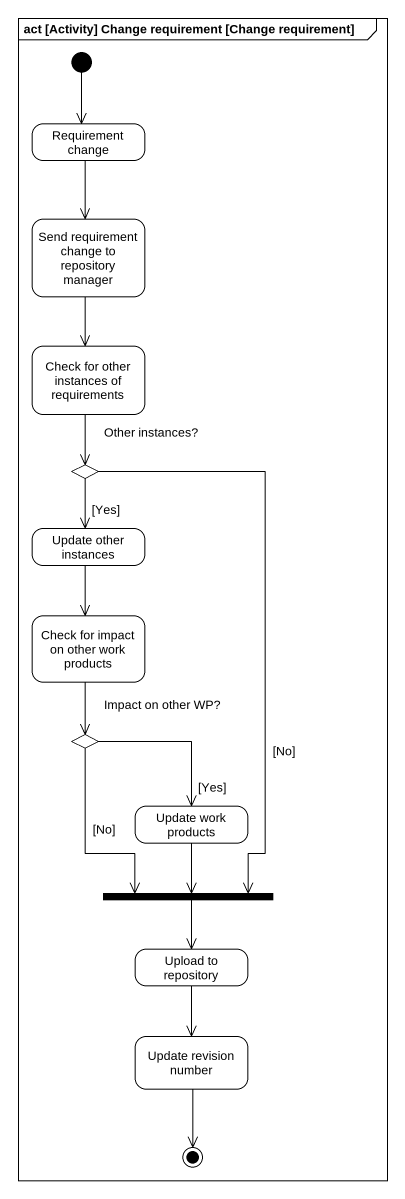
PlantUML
@startuml
mainframe act [Activity] Change requirement [Change requirement]
hide empty description
state "Requirement change" as Requirement_change
state "Send requirement change to repository manager" as Send_requirement_change_to
state "Check for other instances of requirements" as Check_for_other_instances
state "Other instances?" as Other_instances <<choice>>
state "Update other instances" as Update_other_instances
state "Check for impact on other work products" as Check_for_impact_on_other
state "Impact on other WP?" as Impact_on_other_WP <<choice>>
state "Update work products" as Update_work_products
state fork1 <<join>>
state "Upload to repository" as Upload_to_repository
state "Update revision number" as Update_revision_number
[*] --> Requirement_change
Requirement_change --> Send_requirement_change_to
Send_requirement_change_to --> Check_for_other_instances
Check_for_other_instances --> Other_instances
Other_instances --> Update_other_instances : [Yes]
Other_instances --> fork1 : [No]
Update_other_instances --> Check_for_impact_on_other
Check_for_impact_on_other --> Impact_on_other_WP
Impact_on_other_WP --> Update_work_products : [Yes]
Impact_on_other_WP --> fork1 : [No]
Update_work_products --> fork1
fork1 --> Upload_to_repository
Upload_to_repository --> Update_revision_number
Update_revision_number --> [*]
@enduml
